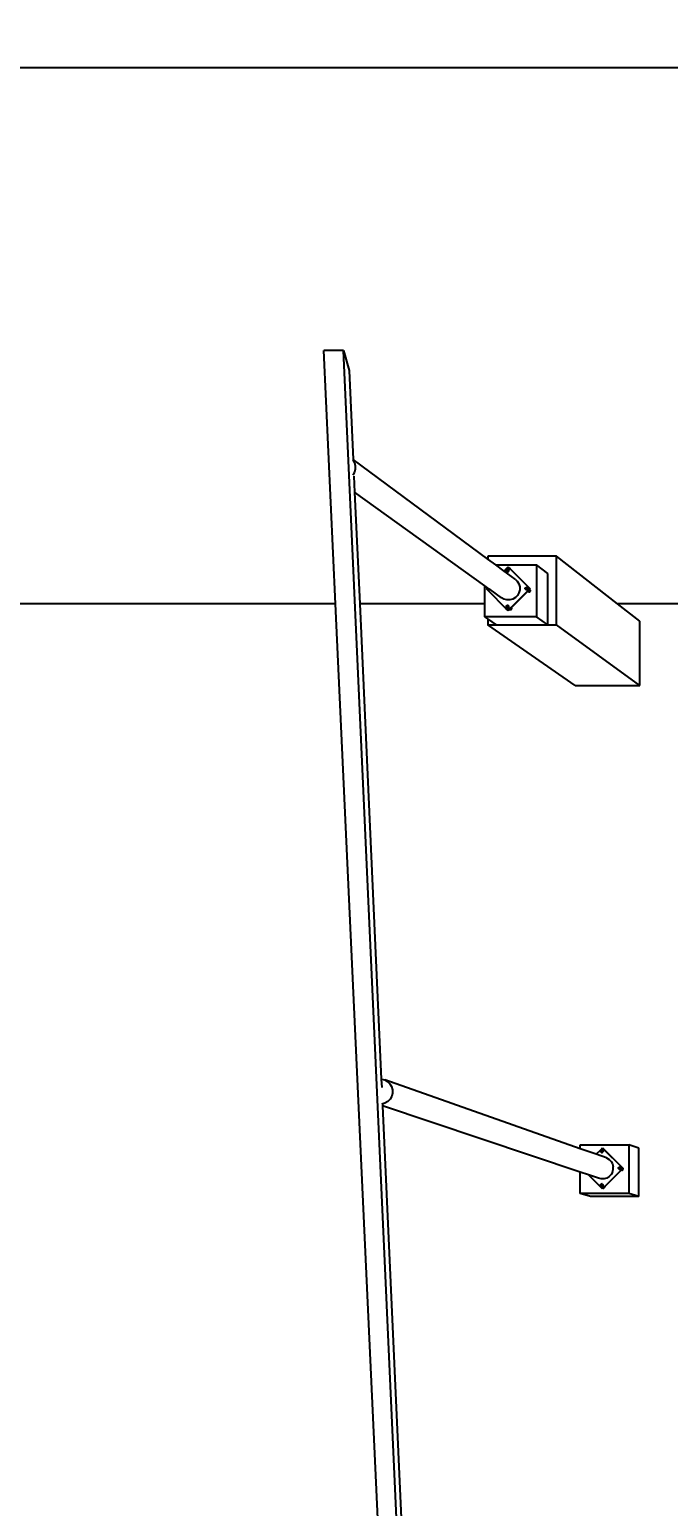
# Model space of a CAD drawing. Header units: inches. Extents: x -1152 to 1243, y -567 to 664.
# Drawn here: x -790 to -524, y 48 to 664 of the extents above; entities that cross this region are included whole.
import ezdxf

# ---------------------------------------------------------------- set-up
doc = ezdxf.new("R2010")
doc.units = ezdxf.units.IN
doc.header["$MEASUREMENT"] = 0
doc.dimstyles.get("Standard").update_dxf_attribs({"dimtxt": 24, "dimasz": 0.18, "dimexe": 0.18, "dimexo": 0.0625, "dimgap": 0.09, "dimtad": 0, "dimtih": 1, "dimtoh": 1, "dimdec": 4, "dimzin": 0, "dimdsep": 46, "dimtxsty": 'Standard', "dimcen": 0.09, "dimclrd": 1, "dimclre": 1, "dimclrt": 1, "dimadec": 0, "dimazin": 0, "dimtfac": 1, "dimtdec": 4, "dimtofl": 0, "dimtmove": 0, "dimatfit": 3, "dimfxl": 1, "dimtolj": 1, "dimtzin": 0, "dimarcsym": 0})

# ---------------------------------------------------------------- blocks, each defined once
blk = doc.blocks.new('*D2')
at = {"color": 1, "lineweight": -2, "transparency": 16777216}
for p, q in [((-970.13, 521.68), (-970.13, 647.97)), ((-969.95, 647.79), (-211.32, 647.79)), ((599.49, 647.79), (-159.14, 647.79)), ((599.67, 529.92), (599.67, 647.97))]:
    blk.add_line(p, q, dxfattribs=at)
at = {"color": 1, "transparency": 16777216}
for points in [[(-969.95, 647.82), (-969.95, 647.76), (-970.13, 647.79)], [(599.49, 647.82), (599.49, 647.76), (599.67, 647.79)]]:
    blk.add_solid(points, dxfattribs=at)
at = {"layer": 'Defpoints', "color": 0, "transparency": 16777216}
for p in [(599.67, 647.79), (599.67, 529.86), (-970.13, 521.62)]:
    blk.add_point(p, dxfattribs=at)
at = {"color": 1, "transparency": 16777216, "insert": (-185.23, 647.79), "char_height": 24, "attachment_point": 5}
blk.add_mtext("\\A1;97'", dxfattribs=at)

msp = doc.modelspace()

# ---------------------------------------------------------------- linework, layer by layer
for p, q in [((-658.96416, 529.8555), (-667.06693, 529.8555)), ((-662.20515, 424.37246), (-667.06693, 529.8555)), ((-609.04404, -566.54973), (-658.96416, 529.8555)), ((-658.96416, 529.8555), (-656.59835, 521.61805)), ((-656.59835, 521.61805), (-654.91553, 484.53462)), ((-655.05726, 484.3264), (-654.42257, 483.25798)), ((-654.91553, 484.53462), (-654.90083, 484.21074)), ((-598.84842, 443.05377), (-654.91553, 484.53462)), ((-654.42257, 483.25798), (-654.04296, 481.90855)), ((-654.02554, 480.50685), (-654.3715, 479.14841)), ((-654.04296, 481.90855), (-654.02554, 480.50685)), ((-654.3715, 479.14841), (-655.05726, 477.92579)), ((-654.6005, 477.59255), (-654.29607, 470.884)), ((-600.13649, 431.90641), (-654.29607, 470.884)), ((-654.29607, 470.884), (-652.18542, 424.37246)), ((-570.29792, 444.1898), (-598.84842, 444.1898)), ((-598.84842, 444.1898), (-598.84842, 443.05377)), ((-595.55624, 440.61808), (-598.84842, 443.05377)), ((-570.29792, 415.6393), (-570.29792, 444.1898)), ((-544.85433, 424.37246), (-570.29792, 444.1898)), ((-595.55624, 440.61808), (-578.5489, 440.61808)), ((-592.04958, 438.0237), (-595.55624, 440.61808)), ((-592.04958, 438.0237), (-591.14864, 438.92464)), ((-587.46839, 434.63433), (-592.04958, 438.0237)), ((-591.14864, 438.92464), (-590.34756, 439.72572)), ((-591.14864, 438.92464), (-590.91401, 438.7446)), ((-591.13074, 438.19744), (-591.11594, 438.30986)), ((-591.11594, 438.08502), (-591.13074, 438.19744)), ((-591.11594, 438.30986), (-591.07255, 438.41462)), ((-591.07255, 437.98026), (-591.11594, 438.08502)), ((-591.07255, 438.41462), (-591.00352, 438.50458)), ((-591.00352, 437.8903), (-591.07255, 437.98026)), ((-591.00352, 438.50458), (-590.91356, 438.57361)), ((-590.98578, 437.8767), (-591.00352, 437.8903)), ((-590.98578, 437.8767), (-590.95806, 437.84057)), ((-590.94966, 437.84898), (-590.98578, 437.8767)), ((-590.97965, 437.87199), (-590.95664, 437.842)), ((-590.94966, 437.84898), (-590.95806, 437.84057)), ((-590.95664, 437.842), (-590.95194, 437.83587)), ((-590.95194, 437.83587), (-590.94723, 437.82974)), ((-590.91356, 437.82128), (-590.94966, 437.84898)), ((-590.94723, 437.82974), (-590.85411, 437.75829)), ((-590.91401, 438.7446), (-590.64078, 438.63142)), ((-590.91356, 438.57361), (-590.8088, 438.617)), ((-590.84645, 437.77155), (-590.91356, 437.82128)), ((-590.90854, 437.8192), (-590.91356, 437.82128)), ((-590.84645, 437.77155), (-590.90854, 437.8192)), ((-590.8088, 437.77788), (-590.90854, 437.8192)), ((-590.85411, 437.75829), (-590.74567, 437.71337)), ((-590.7417, 437.72817), (-590.84645, 437.77155)), ((-590.8088, 438.617), (-590.69638, 438.6318)), ((-590.69638, 437.76308), (-590.8088, 437.77788)), ((-590.74567, 437.71337), (-590.6293, 437.69805)), ((-590.6293, 437.71337), (-590.7417, 437.72817)), ((-590.69638, 438.6318), (-590.58396, 438.617)), ((-590.58396, 437.77788), (-590.69638, 437.76308)), ((-590.64078, 438.63142), (-590.34756, 438.59282)), ((-590.51689, 437.72817), (-590.6293, 437.71337)), ((-590.6293, 437.69805), (-590.51292, 437.71337)), ((-590.6293, 437.71031), (-590.6293, 437.71337)), ((-590.6293, 437.69805), (-590.6293, 437.71031)), ((-590.58396, 438.617), (-590.52643, 438.59317)), ((-590.4792, 437.82128), (-590.58396, 437.77788)), ((-590.52376, 438.59282), (-590.52643, 438.59317)), ((-590.4792, 438.57361), (-590.52376, 438.59282)), ((-590.41531, 437.76912), (-590.51689, 437.72817)), ((-590.51292, 437.71337), (-590.40448, 437.75829)), ((-590.41214, 438.5238), (-590.4792, 438.57361)), ((-590.41531, 438.5479), (-590.4792, 438.57361)), ((-590.4792, 438.57361), (-590.41681, 438.52573)), ((-590.38924, 437.8903), (-590.4792, 437.82128)), ((-590.41681, 438.52573), (-590.41214, 438.5238)), ((-590.41681, 438.52573), (-590.38924, 438.50458)), ((-590.32219, 438.47644), (-590.41531, 438.5479)), ((-590.32219, 437.84057), (-590.41531, 437.76912)), ((-590.41214, 438.5238), (-590.32219, 438.45478)), ((-590.40448, 437.75829), (-590.31136, 437.82974)), ((-590.38924, 438.50458), (-590.32022, 438.41462)), ((-590.38172, 437.9001), (-590.38924, 437.8903)), ((-590.32022, 437.98026), (-590.38172, 437.9001)), ((-590.38172, 437.9001), (-590.32219, 437.84057)), ((-590.31507, 439.70151), (-590.34756, 439.72572)), ((-590.34756, 439.72572), (-589.54648, 438.92464)), ((-590.34756, 439.72572), (-590.34756, 438.59889)), ((-590.34756, 438.59282), (-590.05435, 438.63142)), ((-590.25074, 438.38332), (-590.32219, 438.47644)), ((-590.32219, 438.45478), (-590.25317, 438.36483)), ((-590.32219, 437.84057), (-590.25074, 437.93369)), ((-590.32022, 438.41462), (-590.27682, 438.30986)), ((-590.27682, 438.08502), (-590.32022, 437.98026)), ((-590.31507, 439.70151), (-589.51403, 438.90048)), ((-590.23991, 438.37249), (-590.31136, 438.46561)), ((-590.31136, 437.82974), (-590.23991, 437.92286)), ((-590.27682, 438.30986), (-590.26202, 438.19744)), ((-590.26202, 438.19744), (-590.27682, 438.08502)), ((-590.25317, 438.36483), (-590.20979, 438.26008)), ((-590.20582, 438.27488), (-590.25074, 438.38332)), ((-590.25074, 437.93369), (-590.21157, 438.02826)), ((-590.19499, 438.26405), (-590.23991, 438.37249)), ((-590.23991, 437.92286), (-590.19625, 438.02826)), ((-590.21157, 438.02826), (-590.20979, 438.03527)), ((-590.20979, 438.26008), (-590.19499, 438.14768)), ((-590.19499, 438.14768), (-590.20979, 438.03527)), ((-590.20979, 438.03527), (-590.20582, 438.04214)), ((-590.1905, 438.15851), (-590.20582, 438.27488)), ((-590.20582, 438.04214), (-590.1905, 438.15851)), ((-590.19625, 438.02826), (-590.19499, 438.0313)), ((-590.17967, 438.14768), (-590.19499, 438.26405)), ((-590.19499, 438.0313), (-590.17967, 438.14768)), ((-590.05435, 438.63142), (-589.78111, 438.7446)), ((-589.78111, 438.7446), (-589.54648, 438.92464)), ((-589.54648, 438.92464), (-582.06321, 431.44137)), ((-589.51403, 438.90048), (-589.54648, 438.92464)), ((-589.51403, 438.90048), (-582.03117, 431.41762)), ((-578.5489, 440.61808), (-578.5489, 419.03049)), ((-573.86673, 437.05217), (-578.5489, 440.61808)), ((-573.86673, 415.6393), (-573.86673, 437.05217)), ((-600.13649, 424.37246), (-600.13649, 431.90641)), ((-598.99115, 431.08213), (-600.13649, 431.90641)), ((-599.43299, 430.64029), (-598.99115, 431.08213)), ((-598.63191, 429.83921), (-599.43299, 430.64029)), ((-599.43299, 430.64029), (-598.37736, 430.64029)), ((-598.37743, 430.64045), (-598.99115, 431.08213)), ((-598.36326, 430.60626), (-598.37743, 430.64045)), ((-598.03733, 430.39569), (-598.37743, 430.64045)), ((-598.31317, 430.54097), (-598.36326, 430.60626)), ((-598.33869, 430.34707), (-598.31317, 430.54097)), ((-598.29423, 430.5163), (-598.31317, 430.54097)), ((-587.46839, 434.63433), (-586.56994, 433.75795)), ((-586.56994, 433.75795), (-585.92894, 432.67889)), ((-585.92894, 432.67889), (-585.58906, 431.4707)), ((-585.58906, 431.4707), (-585.57346, 430.21571)), ((-583.29578, 430.80863), (-583.28098, 430.92105)), ((-583.28098, 430.69621), (-583.29578, 430.80863)), ((-583.28098, 430.92105), (-583.23758, 431.02581)), ((-583.23758, 430.59146), (-583.28098, 430.69621)), ((-583.23758, 431.02581), (-583.16856, 431.11577)), ((-583.16856, 430.5015), (-583.23758, 430.59146)), ((-583.16856, 431.11577), (-583.0786, 431.1848)), ((-583.0786, 431.1848), (-582.97384, 431.22819)), ((-582.97384, 431.22819), (-582.86142, 431.24299)), ((-582.86142, 431.24299), (-582.749, 431.22819)), ((-582.749, 431.22819), (-582.69403, 431.20542)), ((-582.68969, 431.20485), (-582.69403, 431.20542)), ((-582.69403, 431.20542), (-582.64424, 431.1848)), ((-582.58124, 431.15993), (-582.68969, 431.20485)), ((-582.57807, 431.13583), (-582.64424, 431.1848)), ((-582.64424, 431.1848), (-582.58318, 431.13795)), ((-582.58318, 431.13795), (-582.57807, 431.13583)), ((-582.58318, 431.13795), (-582.55428, 431.11577)), ((-582.48812, 431.08848), (-582.58124, 431.15993)), ((-582.57807, 431.13583), (-582.48812, 431.06681)), ((-582.55428, 431.11577), (-582.48525, 431.02581)), ((-582.48525, 430.59146), (-582.55428, 430.5015)), ((-582.41667, 430.99536), (-582.48812, 431.08848)), ((-582.48812, 431.06681), (-582.4191, 430.97686)), ((-582.41667, 430.54573), (-582.48812, 430.45261)), ((-582.48525, 431.02581), (-582.44186, 430.92105)), ((-582.44186, 430.69621), (-582.48525, 430.59146)), ((-582.40583, 430.98452), (-582.47729, 431.07764)), ((-582.47729, 430.44177), (-582.40583, 430.53489)), ((-582.44186, 430.92105), (-582.42706, 430.80863)), ((-582.42706, 430.80863), (-582.44186, 430.69621)), ((-582.4191, 430.97686), (-582.37572, 430.87211)), ((-582.37175, 430.88691), (-582.41667, 430.99536)), ((-582.3908, 430.60817), (-582.41667, 430.54573)), ((-582.36092, 430.87608), (-582.40583, 430.98452)), ((-582.40583, 430.53489), (-582.36218, 430.64029)), ((-582.37768, 430.77211), (-582.39503, 430.64029)), ((-582.39503, 430.64029), (-582.3908, 430.60817)), ((-582.3775, 430.64029), (-582.3908, 430.60817)), ((-582.3908, 430.60817), (-582.35643, 430.34707)), ((-582.3775, 430.64029), (-582.38896, 430.64029)), ((-582.37572, 430.6473), (-582.3775, 430.64029)), ((-582.36218, 430.64029), (-582.3775, 430.64029)), ((-582.37572, 430.87211), (-582.37011, 430.82956)), ((-582.36092, 430.75971), (-582.37572, 430.6473)), ((-582.37572, 430.6473), (-582.37175, 430.65417)), ((-582.36716, 430.85202), (-582.37175, 430.88691)), ((-582.37175, 430.65417), (-582.35643, 430.77054)), ((-582.36716, 430.85202), (-582.37011, 430.82956)), ((-582.37011, 430.82956), (-582.36092, 430.75971)), ((-582.35643, 430.9335), (-582.36716, 430.85202)), ((-582.35643, 430.77054), (-582.36716, 430.85202)), ((-582.36218, 430.64029), (-582.36092, 430.64333)), ((-581.26213, 430.64029), (-582.36218, 430.64029)), ((-582.3456, 430.75971), (-582.36092, 430.87608)), ((-582.36092, 430.64333), (-582.3456, 430.75971)), ((-582.24325, 431.20674), (-582.35643, 430.9335)), ((-582.06321, 431.44137), (-582.24325, 431.20674)), ((-582.06321, 431.44137), (-581.26213, 430.64029)), ((-582.03117, 431.41762), (-582.06321, 431.44137)), ((-582.03117, 431.41762), (-581.23014, 430.61658)), ((-581.26213, 430.64029), (-581.52454, 430.37788)), ((-581.23014, 430.61658), (-581.49253, 430.35419)), ((-581.23014, 430.61658), (-581.26213, 430.64029)), ((-598.63191, 429.83921), (-598.45187, 430.07384)), ((-591.14864, 422.35594), (-598.63191, 429.83921)), ((-598.45187, 430.07384), (-598.33869, 430.34707)), ((-598.2382, 430.4733), (-598.29423, 430.5163)), ((-598.26679, 430.49524), (-598.24653, 430.46883)), ((-598.24653, 430.46883), (-598.24182, 430.4627)), ((-598.24182, 430.4627), (-598.23712, 430.45657)), ((-598.2382, 430.4733), (-598.22232, 430.45261)), ((-598.20428, 430.44727), (-598.2382, 430.4733)), ((-598.23712, 430.45657), (-598.144, 430.38512)), ((-598.22232, 430.45261), (-598.1292, 430.38115)), ((-598.13634, 430.39838), (-598.20428, 430.44727)), ((-598.19509, 430.44346), (-598.20428, 430.44727)), ((-598.13634, 430.39838), (-598.19509, 430.44346)), ((-598.09952, 430.40388), (-598.19509, 430.44346)), ((-598.144, 430.38512), (-598.03556, 430.3402)), ((-598.03159, 430.355), (-598.13634, 430.39838)), ((-598.02076, 430.33623), (-598.1292, 430.38115)), ((-598.03733, 430.39569), (-598.09952, 430.40388)), ((-597.96941, 430.34681), (-598.03733, 430.39569)), ((-598.03556, 430.3402), (-598.0279, 430.33919)), ((-597.96941, 430.34681), (-598.03159, 430.355)), ((-598.0279, 430.33919), (-597.94335, 430.32806)), ((-598.02076, 430.33623), (-597.93992, 430.32559)), ((-597.93992, 430.32559), (-597.96941, 430.34681)), ((-593.22674, 426.9336), (-597.93992, 430.32559)), ((-592.13208, 426.31962), (-593.22674, 426.9336)), ((-590.91582, 426.00987), (-592.13208, 426.31962)), ((-589.66083, 426.02546), (-590.91582, 426.00987)), ((-588.45264, 426.36535), (-589.66083, 426.02546)), ((-582.16237, 429.74004), (-589.11382, 422.7886)), ((-582.13033, 429.71639), (-589.08231, 422.76441)), ((-587.37358, 427.00635), (-588.45264, 426.36535)), ((-586.4972, 427.90479), (-587.37358, 427.00635)), ((-585.88321, 428.99944), (-586.4972, 427.90479)), ((-585.57346, 430.21571), (-585.88321, 428.99944)), ((-583.11568, 430.46092), (-583.16856, 430.5015)), ((-583.14529, 430.48364), (-583.12257, 430.45403)), ((-583.12257, 430.45403), (-583.12399, 430.45261)), ((-583.12399, 430.45261), (-583.11786, 430.4479)), ((-583.11568, 430.46092), (-583.12257, 430.45403)), ((-583.12257, 430.45403), (-583.11786, 430.4479)), ((-583.11786, 430.4479), (-583.03087, 430.38115)), ((-583.11786, 430.4479), (-583.11316, 430.44177)), ((-583.0786, 430.43247), (-583.11568, 430.46092)), ((-583.11316, 430.44177), (-583.02004, 430.37032)), ((-583.01238, 430.38359), (-583.0786, 430.43247)), ((-583.07314, 430.43021), (-583.0786, 430.43247)), ((-583.01238, 430.38359), (-583.07314, 430.43021)), ((-582.97384, 430.38908), (-583.07314, 430.43021)), ((-583.03087, 430.38115), (-582.92243, 430.33623)), ((-583.02004, 430.37032), (-582.9116, 430.3254)), ((-582.90763, 430.3402), (-583.01238, 430.38359)), ((-582.86142, 430.37428), (-582.97384, 430.38908)), ((-582.92243, 430.33623), (-582.80606, 430.32091)), ((-582.9116, 430.3254), (-582.79522, 430.31008)), ((-582.79522, 430.3254), (-582.90763, 430.3402)), ((-582.749, 430.38908), (-582.86142, 430.37428)), ((-582.80606, 430.32091), (-582.79522, 430.32234)), ((-582.79522, 430.3254), (-582.79522, 430.38299)), ((-582.68282, 430.3402), (-582.79522, 430.3254)), ((-582.79522, 430.32234), (-582.68969, 430.33623)), ((-582.79522, 430.32234), (-582.79522, 430.3254)), ((-582.79522, 430.31008), (-582.67885, 430.3254)), ((-582.79522, 430.31008), (-582.79522, 430.32234)), ((-582.64424, 430.43247), (-582.749, 430.38908)), ((-582.68969, 430.33623), (-582.68282, 430.3402)), ((-582.58124, 430.38115), (-582.68282, 430.3402)), ((-582.67885, 430.3254), (-582.57041, 430.37032)), ((-582.55428, 430.5015), (-582.64424, 430.43247)), ((-582.58124, 430.38115), (-582.48812, 430.45261)), ((-582.57041, 430.37032), (-582.47729, 430.44177)), ((-582.35643, 430.34707), (-582.24325, 430.07384)), ((-582.24325, 430.07384), (-582.06321, 429.83921)), ((-582.06321, 429.83921), (-582.16237, 429.74004)), ((-582.13033, 429.71639), (-582.16237, 429.74004)), ((-582.03117, 429.81555), (-582.13033, 429.71639)), ((-581.75015, 429.43575), (-582.13033, 429.71639)), ((-582.05536, 429.84706), (-582.06321, 429.83921)), ((-582.03117, 429.81555), (-582.06321, 429.83921)), ((-581.64678, 430.25564), (-582.05536, 429.84706)), ((-582.05536, 429.84706), (-582.03117, 429.81555)), ((-581.9672, 429.87952), (-582.03117, 429.81555)), ((-581.9672, 429.87952), (-581.97447, 429.82429)), ((-581.97447, 429.82429), (-581.9721, 429.80627)), ((-581.58107, 430.26565), (-581.9672, 429.87952)), ((-581.96144, 429.92327), (-581.9672, 429.87952)), ((-581.90034, 429.58169), (-581.84307, 429.50705)), ((-581.84307, 429.50705), (-581.75015, 429.43575)), ((-581.75015, 429.43575), (-581.64195, 429.39093)), ((-581.52454, 430.37788), (-581.64678, 430.25564)), ((-581.64195, 430.25764), (-581.64678, 430.25564)), ((-581.58107, 430.26565), (-581.64195, 430.25764)), ((-581.64195, 429.39093), (-581.52583, 429.37564)), ((-581.49253, 430.35419), (-581.58107, 430.26565)), ((-581.53948, 430.27113), (-581.58107, 430.26565)), ((-581.52583, 429.37564), (-581.40972, 429.39093)), ((-581.49253, 430.35419), (-581.52454, 430.37788)), ((-581.30151, 430.21282), (-581.49253, 430.35419)), ((-581.40972, 430.25764), (-581.42195, 430.25925)), ((-581.30151, 430.21282), (-581.40972, 430.25764)), ((-581.40972, 429.39093), (-581.30151, 429.43575)), ((-581.20859, 430.14152), (-581.30151, 430.21282)), ((-581.30151, 429.43575), (-581.20859, 429.50705)), ((-581.1373, 430.04861), (-581.20859, 430.14152)), ((-581.20859, 429.50705), (-581.1373, 429.59996)), ((-581.09248, 429.9404), (-581.1373, 430.04861)), ((-581.1373, 429.59996), (-581.11489, 429.65407)), ((-581.11489, 429.65407), (-581.09256, 429.70823)), ((-581.09256, 429.70823), (-581.07719, 429.82429)), ((-581.07719, 429.82429), (-581.09248, 429.9404)), ((-662.20515, 424.37246), (-809.66593, 424.37246)), ((-620.80275, -473.91114), (-662.20515, 424.37246)), ((-600.13649, 424.37246), (-652.18542, 424.37246)), ((-652.18542, 424.37246), (-643.20631, 226.50428)), ((-600.13649, 419.03049), (-600.13649, 424.37246)), ((-578.5489, 419.03049), (-600.13649, 419.03049)), ((-598.84842, 418.13114), (-600.13649, 419.03049)), ((-590.91401, 422.53598), (-591.14864, 422.35594)), ((-590.34756, 421.55486), (-591.14864, 422.35594)), ((-591.14157, 423.38156), (-591.12677, 423.49398)), ((-591.12677, 423.26914), (-591.14157, 423.38156)), ((-591.12677, 423.49398), (-591.08338, 423.59873)), ((-591.08338, 423.16438), (-591.12677, 423.26914)), ((-591.08338, 423.59873), (-591.01435, 423.68869)), ((-591.01435, 423.07442), (-591.08338, 423.16438)), ((-591.01435, 423.68869), (-590.92439, 423.75772)), ((-590.98734, 423.05369), (-591.01435, 423.07442)), ((-590.98734, 423.05369), (-590.95806, 423.01554)), ((-590.92439, 423.00539), (-590.98734, 423.05369)), ((-590.95806, 423.01554), (-590.86494, 422.94408)), ((-590.92439, 423.75772), (-590.81964, 423.80111)), ((-590.85728, 422.95735), (-590.92439, 423.00539)), ((-590.91461, 423.00134), (-590.92439, 423.00539)), ((-590.85728, 422.95735), (-590.91461, 423.00134)), ((-590.81964, 422.962), (-590.91461, 423.00134)), ((-590.64078, 422.64915), (-590.91401, 422.53598)), ((-590.86494, 422.94408), (-590.7565, 422.89916)), ((-590.75254, 422.91396), (-590.85728, 422.95735)), ((-590.81964, 423.80111), (-590.70722, 423.81591)), ((-590.70722, 422.9472), (-590.81964, 422.962)), ((-590.7565, 422.89916), (-590.64013, 422.88384)), ((-590.64013, 422.89916), (-590.75254, 422.91396)), ((-590.70722, 423.81591), (-590.5948, 423.80111)), ((-590.5948, 422.962), (-590.70722, 422.9472)), ((-590.34756, 422.68776), (-590.64078, 422.64915)), ((-590.64013, 422.89916), (-590.64013, 422.95603)), ((-590.52772, 422.91396), (-590.64013, 422.89916)), ((-590.64013, 422.88384), (-590.52376, 422.89916)), ((-590.64013, 422.88384), (-590.64013, 422.89916)), ((-590.5948, 423.80111), (-590.49004, 423.75772)), ((-590.49004, 423.00539), (-590.5948, 422.962)), ((-590.42298, 422.95735), (-590.52772, 422.91396)), ((-590.52376, 422.89916), (-590.41531, 422.94408)), ((-590.42298, 423.70959), (-590.49004, 423.75772)), ((-590.49004, 423.75772), (-590.43241, 423.7135)), ((-590.40008, 423.07442), (-590.49004, 423.00539)), ((-590.43241, 423.7135), (-590.42298, 423.70959)), ((-590.43241, 423.7135), (-590.40008, 423.68869)), ((-590.42298, 423.70959), (-590.33303, 423.64058)), ((-590.33303, 423.02637), (-590.42298, 422.95735)), ((-590.41531, 422.94408), (-590.32219, 423.01554)), ((-590.40008, 423.68869), (-590.33105, 423.59873)), ((-590.33105, 423.16438), (-590.40008, 423.07442)), ((-590.05435, 422.64915), (-590.34756, 422.68776)), ((-590.34292, 421.5595), (-590.34756, 421.55486)), ((-590.31507, 421.53165), (-590.34756, 421.55486)), ((-589.75374, 422.14868), (-590.34292, 421.5595)), ((-590.31507, 421.53165), (-590.34292, 421.5595)), ((-590.33303, 423.64058), (-590.26401, 423.55063)), ((-590.26401, 423.11632), (-590.33303, 423.02637)), ((-590.33105, 423.59873), (-590.28766, 423.49398)), ((-590.28766, 423.26914), (-590.33105, 423.16438)), ((-590.25074, 423.55829), (-590.32219, 423.65141)), ((-590.32219, 423.01554), (-590.25074, 423.10866)), ((-590.32219, 423.01554), (-590.32219, 421.55486)), ((-589.72128, 422.12544), (-590.31507, 421.53165)), ((-590.28766, 423.49398), (-590.27286, 423.38156)), ((-590.27286, 423.38156), (-590.28766, 423.26914)), ((-590.26401, 423.55063), (-590.22062, 423.44588)), ((-590.22062, 423.22107), (-590.26401, 423.11632)), ((-590.20582, 423.44985), (-590.25074, 423.55829)), ((-590.25074, 423.10866), (-590.20582, 423.2171)), ((-590.22062, 423.44588), (-590.20582, 423.33347)), ((-590.20582, 423.33347), (-590.22062, 423.22107)), ((-590.1905, 423.33347), (-590.20582, 423.44985)), ((-590.20582, 423.2171), (-590.1905, 423.33347)), ((-589.78111, 422.53598), (-590.05435, 422.64915)), ((-589.54648, 422.35594), (-589.78111, 422.53598)), ((-589.72774, 422.17468), (-589.75374, 422.14868)), ((-589.72128, 422.12544), (-589.75374, 422.14868)), ((-589.54648, 422.35594), (-589.72774, 422.17468)), ((-589.72774, 422.17468), (-589.70355, 422.14317)), ((-589.70355, 422.14317), (-589.72128, 422.12544)), ((-589.56702, 422.01502), (-589.72128, 422.12544)), ((-589.51403, 422.33269), (-589.70355, 422.14317)), ((-589.70355, 422.14317), (-589.65993, 422.08632)), ((-589.65993, 422.08632), (-589.56702, 422.01502)), ((-589.56702, 422.01502), (-589.45881, 421.9702)), ((-589.54554, 422.35687), (-589.54648, 422.35594)), ((-589.51403, 422.33269), (-589.54648, 422.35594)), ((-589.11382, 422.7886), (-589.54554, 422.35687)), ((-589.51403, 422.33269), (-589.54554, 422.35687)), ((-589.08231, 422.76441), (-589.51403, 422.33269)), ((-589.45881, 421.9702), (-589.34269, 421.95491)), ((-589.34269, 421.95491), (-589.22658, 421.9702)), ((-589.22658, 421.9702), (-589.11837, 422.01502)), ((-589.11837, 422.01502), (-589.02546, 422.08632)), ((-589.08231, 422.76441), (-589.11382, 422.7886)), ((-589.02546, 422.72079), (-589.08231, 422.76441)), ((-588.95416, 422.62787), (-589.02546, 422.72079)), ((-589.02546, 422.08632), (-588.95416, 422.17923)), ((-588.90934, 422.51967), (-588.95416, 422.62787)), ((-588.95416, 422.17923), (-588.90934, 422.28744)), ((-588.89405, 422.40355), (-588.90934, 422.51967)), ((-588.90934, 422.28744), (-588.89405, 422.40355)), ((-573.86673, 415.6393), (-578.5489, 419.03049)), ((-349.8408, 424.37246), (-544.85433, 424.37246)), ((-535.61995, 417.18005), (-544.85433, 424.37246)), ((-598.84842, 418.13114), (-598.84842, 415.6393)), ((-595.27961, 415.6393), (-598.84842, 418.13114)), ((-562.43438, 390.36562), (-598.84842, 415.6393)), ((-598.84842, 415.6393), (-595.27961, 415.6393)), ((-595.27961, 415.6393), (-573.86673, 415.6393)), ((-573.86673, 415.6393), (-570.29792, 415.6393)), ((-535.61995, 390.36562), (-570.29792, 415.6393)), ((-535.61995, 390.36562), (-535.61995, 417.18005)), ((-562.43438, 390.36562), (-535.61995, 390.36562)), ((-643.20631, 226.50428), (-643.13501, 226.50517)), ((-643.20631, 226.50428), (-643.04606, 222.97287)), ((-643.13501, 226.50517), (-641.80148, 226.16555)), ((-641.80148, 226.16555), (-640.60128, 225.49237)), ((-560.36638, 197.4685), (-641.80148, 226.16555)), ((-640.60128, 225.49237), (-639.61621, 224.53148)), ((-639.61621, 224.53148), (-638.9134, 223.34839)), ((-638.9134, 223.34839), (-638.54075, 222.0237)), ((-638.54075, 222.0237), (-638.52365, 220.64771)), ((-643.00511, 216.05345), (-643.04606, 216.05294)), ((-641.68043, 216.4261), (-643.00511, 216.05345)), ((-642.72717, 215.9458), (-642.70086, 215.36606)), ((-560.36638, 187.77616), (-642.70086, 215.36606)), ((-642.70086, 215.36606), (-631.84101, -23.94723)), ((-640.49733, 217.12891), (-641.68043, 216.4261)), ((-639.53645, 218.11398), (-640.49733, 217.12891)), ((-638.86326, 219.31417), (-639.53645, 218.11398)), ((-638.52365, 220.64771), (-638.86326, 219.31417)), ((-560.36638, 199.15057), (-540.10153, 199.15057)), ((-560.36638, 197.4685), (-560.36638, 199.15057)), ((-553.76732, 195.14304), (-560.36638, 197.4685)), ((-553.76732, 195.14304), (-551.84821, 197.06215)), ((-551.84821, 197.06215), (-551.09631, 197.81405)), ((-551.84821, 197.06215), (-551.62798, 196.89317)), ((-551.62798, 196.89317), (-551.37153, 196.78694)), ((-551.06784, 197.80383), (-551.09631, 197.81405)), ((-551.09631, 197.81405), (-550.34442, 197.06215)), ((-551.09631, 197.81405), (-551.09631, 196.75641)), ((-551.06784, 197.80383), (-550.31598, 197.05197)), ((-550.8211, 196.78694), (-550.56464, 196.89317)), ((-550.56464, 196.89317), (-550.34442, 197.06215)), ((-550.34442, 197.06215), (-543.32062, 190.03835)), ((-550.31598, 197.05197), (-550.34442, 197.06215)), ((-550.31598, 197.05197), (-543.29255, 190.02854)), ((-540.10153, 199.15057), (-540.10153, 178.88571)), ((-535.9963, 197.63686), (-540.10153, 199.15057)), ((-535.9963, 177.52603), (-535.9963, 197.63686)), ((-549.42136, 193.61156), (-553.76732, 195.14304)), ((-551.82721, 196.35383), (-551.81332, 196.45935)), ((-551.81332, 196.24831), (-551.82721, 196.35383)), ((-551.81332, 196.45935), (-551.77259, 196.55767)), ((-551.77259, 196.14999), (-551.81332, 196.24831)), ((-551.77259, 196.55767), (-551.70781, 196.64211)), ((-551.70781, 196.06555), (-551.77259, 196.14999)), ((-551.70781, 196.64211), (-551.62337, 196.7069)), ((-551.62337, 196.00076), (-551.70781, 196.06555)), ((-551.62337, 196.7069), (-551.52505, 196.74762)), ((-551.52505, 195.96004), (-551.62337, 196.00076)), ((-551.60565, 195.99343), (-551.57176, 195.96742)), ((-551.57176, 195.96742), (-551.46998, 195.92526)), ((-551.52505, 196.74762), (-551.41953, 196.76151)), ((-551.46626, 195.93915), (-551.52505, 195.96004)), ((-551.51279, 195.95842), (-551.52505, 195.96004)), ((-551.46626, 195.93915), (-551.51279, 195.95842)), ((-551.41953, 195.94614), (-551.51279, 195.95842)), ((-551.46998, 195.92526), (-551.36075, 195.91088)), ((-551.36075, 195.92526), (-551.46626, 195.93915)), ((-551.41953, 196.76151), (-551.4088, 196.7601)), ((-551.31401, 195.96004), (-551.41953, 195.94614)), ((-551.37092, 196.76509), (-551.4088, 196.7601)), ((-551.4088, 196.7601), (-551.31401, 196.74762)), ((-551.37153, 196.78694), (-551.09631, 196.75071)), ((-551.26169, 196.75071), (-551.37092, 196.76509)), ((-551.36075, 195.92526), (-551.36075, 195.95388)), ((-551.25524, 195.93915), (-551.36075, 195.92526)), ((-551.36075, 195.91088), (-551.25152, 195.92526)), ((-551.36075, 195.92238), (-551.36075, 195.92526)), ((-551.36075, 195.91088), (-551.36075, 195.92238)), ((-551.25524, 196.72665), (-551.31401, 196.74762)), ((-551.31401, 196.74762), (-551.26717, 196.72822)), ((-551.21569, 196.00076), (-551.31401, 195.96004)), ((-551.26717, 196.72822), (-551.25524, 196.72665)), ((-551.26717, 196.72822), (-551.21569, 196.7069)), ((-551.15991, 196.70855), (-551.26169, 196.75071)), ((-551.25524, 196.72665), (-551.15693, 196.68593)), ((-551.15991, 195.97759), (-551.25524, 195.93915)), ((-551.25152, 195.92526), (-551.14974, 195.96742)), ((-551.21569, 196.7069), (-551.13125, 196.64211)), ((-551.13125, 196.06555), (-551.21569, 196.00076)), ((-551.0725, 196.64148), (-551.15991, 196.70855)), ((-551.0725, 196.04465), (-551.15991, 195.97759)), ((-551.15693, 196.68593), (-551.0725, 196.62115)), ((-551.14974, 195.96742), (-551.06233, 196.03448)), ((-551.13125, 196.64211), (-551.06646, 196.55767)), ((-551.11482, 196.08697), (-551.13125, 196.06555)), ((-551.06646, 196.14999), (-551.11482, 196.08697)), ((-551.11482, 196.08697), (-551.0725, 196.04465)), ((-551.09631, 196.75071), (-550.8211, 196.78694)), ((-551.00544, 196.55408), (-551.0725, 196.64148)), ((-551.0725, 196.62115), (-551.00772, 196.53672)), ((-551.0725, 196.04465), (-551.00544, 196.13206)), ((-551.06646, 196.55767), (-551.02573, 196.45935)), ((-551.02573, 196.24831), (-551.06646, 196.14999)), ((-550.99527, 196.54391), (-551.06233, 196.63131)), ((-551.06233, 196.03448), (-550.99527, 196.12189)), ((-551.02573, 196.45935), (-551.01184, 196.35383)), ((-551.01184, 196.35383), (-551.02573, 196.24831)), ((-551.00772, 196.53672), (-550.967, 196.4384)), ((-550.96328, 196.45229), (-551.00544, 196.55408)), ((-551.00544, 196.13206), (-550.96867, 196.22081)), ((-550.95311, 196.44213), (-550.99527, 196.54391)), ((-550.99527, 196.12189), (-550.95429, 196.22081)), ((-550.96867, 196.22081), (-550.967, 196.22739)), ((-550.967, 196.4384), (-550.95311, 196.3329)), ((-550.95311, 196.3329), (-550.967, 196.22739)), ((-550.967, 196.22739), (-550.96328, 196.23384)), ((-550.9489, 196.34307), (-550.96328, 196.45229)), ((-550.96328, 196.23384), (-550.9489, 196.34307)), ((-550.95429, 196.22081), (-550.95311, 196.22367)), ((-550.93873, 196.3329), (-550.95311, 196.44213)), ((-550.95311, 196.22367), (-550.93873, 196.3329)), ((-549.42136, 193.61156), (-548.39392, 193.03527)), ((-548.39392, 193.03527), (-547.55064, 192.2127)), ((-547.55064, 192.2127), (-546.94899, 191.19989)), ((-546.94899, 191.19989), (-546.62998, 190.06588)), ((-560.36638, 178.88571), (-560.36638, 187.77616)), ((-556.97827, 186.64082), (-560.36638, 187.77616)), ((-551.84821, 181.51076), (-556.97827, 186.64082)), ((-552.77127, 185.23107), (-556.97827, 186.64082)), ((-551.62968, 184.94034), (-552.77127, 185.23107)), ((-550.45175, 184.95498), (-551.62968, 184.94034)), ((-549.31774, 185.27399), (-550.45175, 184.95498)), ((-543.29255, 188.52482), (-549.82001, 181.99736)), ((-543.32062, 188.53456), (-549.81428, 182.0409)), ((-548.30493, 185.87564), (-549.31774, 185.27399)), ((-547.48236, 186.71892), (-548.30493, 185.87564)), ((-546.90607, 187.74636), (-547.48236, 186.71892)), ((-546.90607, 187.74636), (-546.61534, 188.88795)), ((-546.61534, 188.88795), (-546.62998, 190.06588)), ((-544.47336, 189.41874), (-544.45947, 189.52425)), ((-544.45947, 189.31322), (-544.47336, 189.41874)), ((-544.45947, 189.52425), (-544.41874, 189.62258)), ((-544.41874, 189.21489), (-544.45947, 189.31322)), ((-544.41874, 189.62258), (-544.35396, 189.70701)), ((-544.35396, 189.13046), (-544.41874, 189.21489)), ((-544.35396, 189.70701), (-544.26952, 189.7718)), ((-544.26952, 189.06567), (-544.35396, 189.13046)), ((-544.26952, 189.7718), (-544.1712, 189.81253)), ((-544.24471, 189.0554), (-544.26952, 189.06567)), ((-544.25141, 189.05817), (-544.21869, 189.03306)), ((-544.24471, 189.0554), (-544.22886, 189.04323)), ((-544.1712, 189.02494), (-544.24471, 189.0554)), ((-544.22886, 189.04323), (-544.12708, 189.00107)), ((-544.21869, 189.03306), (-544.11691, 188.9909)), ((-544.1712, 189.81253), (-544.06568, 189.82642)), ((-544.11319, 189.00479), (-544.1712, 189.02494)), ((-544.15747, 189.02314), (-544.1712, 189.02494)), ((-544.11319, 189.00479), (-544.15747, 189.02314)), ((-544.06568, 189.01105), (-544.15747, 189.02314)), ((-544.12708, 189.00107), (-544.01785, 188.98669)), ((-544.11691, 188.9909), (-544.00768, 188.97652)), ((-544.00768, 188.9909), (-544.11319, 189.00479)), ((-544.06568, 189.82642), (-544.05815, 189.82543)), ((-543.96016, 189.02494), (-544.06568, 189.01105)), ((-544.01785, 189.83074), (-544.05815, 189.82543)), ((-544.05815, 189.82543), (-543.96016, 189.81253)), ((-543.90862, 189.81636), (-544.01785, 189.83074)), ((-544.01785, 188.98669), (-544.00768, 188.98803)), ((-544.00768, 188.9909), (-544.00768, 189.01869)), ((-543.90218, 189.00479), (-544.00768, 188.9909)), ((-544.00768, 188.98803), (-543.90862, 189.00107)), ((-544.00768, 188.98803), (-544.00768, 188.9909)), ((-544.00768, 188.97652), (-543.89846, 188.9909)), ((-544.00768, 188.97652), (-544.00768, 188.98803)), ((-543.90218, 189.7923), (-543.96016, 189.81253)), ((-543.96016, 189.81253), (-543.91557, 189.79406)), ((-543.86184, 189.06567), (-543.96016, 189.02494)), ((-543.91557, 189.79406), (-543.90218, 189.7923)), ((-543.91557, 189.79406), (-543.86184, 189.7718)), ((-543.80684, 189.7742), (-543.90862, 189.81636)), ((-543.90862, 189.00107), (-543.90218, 189.00479)), ((-543.90218, 189.7923), (-543.80386, 189.75157)), ((-543.80684, 189.04323), (-543.90218, 189.00479)), ((-543.89846, 188.9909), (-543.79667, 189.03306)), ((-543.86184, 189.7718), (-543.7774, 189.70701)), ((-543.7774, 189.13046), (-543.86184, 189.06567)), ((-543.71944, 189.70713), (-543.80684, 189.7742)), ((-543.80684, 189.04323), (-543.71944, 189.1103)), ((-543.80386, 189.75157), (-543.71944, 189.68679)), ((-543.79667, 189.03306), (-543.70927, 189.10013)), ((-543.7774, 189.70701), (-543.71261, 189.62258)), ((-543.71261, 189.21489), (-543.7774, 189.13046)), ((-543.65237, 189.61972), (-543.71944, 189.70713)), ((-543.71944, 189.68679), (-543.65466, 189.60237)), ((-543.65237, 189.1977), (-543.71944, 189.1103)), ((-543.71261, 189.62258), (-543.67188, 189.52425)), ((-543.67188, 189.31322), (-543.71261, 189.21489)), ((-543.6422, 189.60956), (-543.70927, 189.69696)), ((-543.70927, 189.10013), (-543.6422, 189.18753)), ((-543.67188, 189.52425), (-543.65799, 189.41874)), ((-543.65799, 189.41874), (-543.67188, 189.31322)), ((-543.65466, 189.60237), (-543.61393, 189.50405)), ((-543.61021, 189.51794), (-543.65237, 189.61972)), ((-543.62809, 189.25631), (-543.65237, 189.1977)), ((-543.60004, 189.50777), (-543.6422, 189.60956)), ((-543.6422, 189.18753), (-543.60123, 189.28646)), ((-543.60867, 189.46411), (-543.63206, 189.28646)), ((-543.63206, 189.28646), (-543.62809, 189.25631)), ((-543.61561, 189.28646), (-543.62809, 189.25631)), ((-543.62809, 189.25631), (-543.59583, 189.01124)), ((-543.61561, 189.28646), (-543.62636, 189.28646)), ((-543.61393, 189.29304), (-543.61561, 189.28646)), ((-543.60123, 189.28646), (-543.61561, 189.28646)), ((-543.61393, 189.50405), (-543.60867, 189.46411)), ((-543.60004, 189.39855), (-543.61393, 189.29304)), ((-543.61393, 189.29304), (-543.61021, 189.29949)), ((-543.6059, 189.48519), (-543.61021, 189.51794)), ((-543.61021, 189.29949), (-543.59583, 189.40871)), ((-543.6059, 189.48519), (-543.60867, 189.46411)), ((-543.60867, 189.46411), (-543.60004, 189.39855)), ((-543.59583, 189.56167), (-543.6059, 189.48519)), ((-543.59583, 189.40871), (-543.6059, 189.48519)), ((-543.60123, 189.28646), (-543.60004, 189.28932)), ((-542.56872, 189.28646), (-543.60123, 189.28646)), ((-543.58566, 189.39855), (-543.60004, 189.50777)), ((-543.60004, 189.28932), (-543.58566, 189.39855)), ((-543.4896, 189.81813), (-543.59583, 189.56167)), ((-543.59583, 189.01124), (-543.4896, 188.75479)), ((-543.32062, 190.03835), (-543.4896, 189.81813)), ((-543.4896, 188.75479), (-543.32062, 188.53456)), ((-543.32062, 190.03835), (-542.56872, 189.28646)), ((-543.29255, 190.02854), (-543.32062, 190.03835)), ((-543.30896, 188.54621), (-543.32062, 188.53456)), ((-543.29255, 188.52482), (-543.32062, 188.53456)), ((-543.18228, 188.6729), (-543.30896, 188.54621)), ((-543.30896, 188.54621), (-543.29255, 188.52482)), ((-543.29255, 190.02854), (-542.54069, 189.27668)), ((-543.15422, 188.66315), (-543.29255, 188.52482)), ((-543.16046, 188.69472), (-543.18228, 188.6729)), ((-543.15422, 188.66315), (-543.18228, 188.6729)), ((-542.57263, 189.28255), (-543.16046, 188.69472)), ((-543.16046, 188.69472), (-543.13907, 188.6783)), ((-543.13907, 188.6783), (-543.15422, 188.66315)), ((-543.00505, 188.61134), (-543.15422, 188.66315)), ((-542.55621, 189.26115), (-543.13907, 188.6783)), ((-543.13907, 188.6783), (-543.10663, 188.65341)), ((-543.10663, 188.65341), (-543.00505, 188.61134)), ((-543.00505, 188.61134), (-542.89605, 188.59699)), ((-542.89605, 188.59699), (-542.78723, 188.6114)), ((-542.78723, 188.6114), (-542.68548, 188.65335)), ((-542.68548, 188.65335), (-542.59825, 188.72034)), ((-542.59825, 188.72034), (-542.53132, 188.80756)), ((-542.56872, 189.28646), (-542.57263, 189.28255)), ((-542.55621, 189.26115), (-542.57263, 189.28255)), ((-542.54069, 189.27668), (-542.56872, 189.28646)), ((-542.54069, 189.27668), (-542.55621, 189.26115)), ((-542.53132, 189.22872), (-542.55621, 189.26115)), ((-542.48925, 189.12714), (-542.53132, 189.22872)), ((-542.53132, 188.80756), (-542.48925, 188.90914)), ((-542.4749, 189.01814), (-542.48925, 189.12714)), ((-542.48925, 188.90914), (-542.4749, 189.01814)), ((-556.10713, 177.52603), (-560.36638, 178.88571)), ((-540.10153, 178.88571), (-560.36638, 178.88571)), ((-551.62798, 181.67975), (-551.84821, 181.51076)), ((-551.09631, 180.75886), (-551.84821, 181.51076)), ((-551.83738, 182.44772), (-551.82349, 182.55324)), ((-551.82349, 182.34221), (-551.83738, 182.44772)), ((-551.82349, 182.55324), (-551.78276, 182.65157)), ((-551.78276, 182.24388), (-551.82349, 182.34221)), ((-551.78276, 182.65157), (-551.71798, 182.736)), ((-551.71798, 182.15945), (-551.78276, 182.24388)), ((-551.71798, 182.736), (-551.63354, 182.80079)), ((-551.63354, 182.09466), (-551.71798, 182.15945)), ((-551.63354, 182.80079), (-551.53521, 182.84152)), ((-551.61162, 182.08558), (-551.63354, 182.09466)), ((-551.37153, 181.78597), (-551.62798, 181.67975)), ((-551.61162, 182.08558), (-551.58193, 182.06279)), ((-551.53521, 182.05393), (-551.61162, 182.08558)), ((-551.58193, 182.06279), (-551.48015, 182.02063)), ((-551.53521, 182.84152), (-551.4297, 182.85541)), ((-551.47642, 182.03452), (-551.53521, 182.05393)), ((-551.51771, 182.05162), (-551.53521, 182.05393)), ((-551.47642, 182.03452), (-551.51771, 182.05162)), ((-551.4297, 182.04004), (-551.51771, 182.05162)), ((-551.48015, 182.02063), (-551.37092, 182.00625)), ((-551.37092, 182.02063), (-551.47642, 182.03452)), ((-551.4297, 182.85541), (-551.32418, 182.84152)), ((-551.32418, 182.05393), (-551.4297, 182.04004)), ((-551.09631, 181.82221), (-551.37153, 181.78597)), ((-551.37092, 182.02063), (-551.37092, 182.04778)), ((-551.26541, 182.03452), (-551.37092, 182.02063)), ((-551.37092, 182.00625), (-551.26169, 182.02063)), ((-551.37092, 182.00625), (-551.37092, 182.02063)), ((-551.26541, 182.82203), (-551.32418, 182.84152)), ((-551.32418, 182.84152), (-551.28259, 182.82429)), ((-551.22586, 182.09466), (-551.32418, 182.05393)), ((-551.28259, 182.82429), (-551.26541, 182.82203)), ((-551.28259, 182.82429), (-551.22586, 182.80079)), ((-551.26541, 182.82203), (-551.1671, 182.7813)), ((-551.1671, 182.07525), (-551.26541, 182.03452)), ((-551.26169, 182.02063), (-551.15991, 182.06279)), ((-551.22586, 182.80079), (-551.14142, 182.736)), ((-551.14142, 182.15945), (-551.22586, 182.09466)), ((-551.1671, 182.7813), (-551.08267, 182.71652)), ((-551.08267, 182.14003), (-551.1671, 182.07525)), ((-551.15991, 182.06279), (-551.0725, 182.12986)), ((-551.14142, 182.736), (-551.07663, 182.65157)), ((-551.07663, 182.24388), (-551.14142, 182.15945)), ((-550.8211, 181.78597), (-551.09631, 181.82221)), ((-551.08675, 180.76843), (-551.09631, 180.75886)), ((-551.06784, 180.74953), (-551.09631, 180.75886)), ((-550.34442, 181.51076), (-551.08675, 180.76843)), ((-551.06784, 180.74953), (-551.08675, 180.76843)), ((-551.08267, 182.71652), (-551.01789, 182.6321)), ((-551.01789, 182.22445), (-551.08267, 182.14003)), ((-551.07663, 182.65157), (-551.0359, 182.55324)), ((-551.0359, 182.34221), (-551.07663, 182.24388)), ((-551.00544, 182.63929), (-551.0725, 182.72669)), ((-551.0725, 182.12986), (-551.00544, 182.21726)), ((-551.0725, 182.12986), (-551.0725, 180.75886)), ((-550.31598, 181.50138), (-551.06784, 180.74953)), ((-551.0359, 182.55324), (-551.02201, 182.44772)), ((-551.02201, 182.44772), (-551.0359, 182.34221)), ((-551.01789, 182.6321), (-550.97717, 182.53378)), ((-550.97717, 182.32277), (-551.01789, 182.22445)), ((-550.96328, 182.5375), (-551.00544, 182.63929)), ((-551.00544, 182.21726), (-550.96328, 182.31905)), ((-550.97717, 182.53378), (-550.96328, 182.42827)), ((-550.96328, 182.42827), (-550.97717, 182.32277)), ((-550.9489, 182.42827), (-550.96328, 182.5375)), ((-550.96328, 182.31905), (-550.9489, 182.42827)), ((-550.56464, 181.67975), (-550.8211, 181.78597)), ((-550.34442, 181.51076), (-550.56464, 181.67975)), ((-550.33738, 181.5178), (-550.34442, 181.51076)), ((-550.31598, 181.50138), (-550.34442, 181.51076)), ((-550.22276, 181.63242), (-550.33738, 181.5178)), ((-550.31598, 181.50138), (-550.33738, 181.5178)), ((-550.17922, 181.63815), (-550.31598, 181.50138)), ((-549.81428, 182.0409), (-550.22276, 181.63242)), ((-550.22276, 181.63242), (-550.17922, 181.63815)), ((-549.82001, 181.99736), (-550.17922, 181.63815)), ((-550.17922, 181.63815), (-550.12495, 181.64529)), ((-550.12495, 181.64529), (-550.02338, 181.68737)), ((-550.02338, 181.68737), (-549.93616, 181.7543)), ((-549.93616, 181.7543), (-549.86923, 181.84152)), ((-549.86923, 181.84152), (-549.82715, 181.94309)), ((-549.82715, 181.94309), (-549.82001, 181.99736)), ((-549.82001, 181.99736), (-549.81428, 182.0409)), ((-535.9963, 177.52603), (-540.10153, 178.88571)), ((-535.9963, 177.52603), (-556.10713, 177.52603))]:
    msp.add_line(p, q)

# ---------------------------------------------------------------- dimensions: what is measured, and where the dimension line sits
dim = msp.add_linear_dim(base=(599.6665, 647.79372), p1=(-970.12633, 521.61805), p2=(599.6665, 529.8555), text="97'", dimstyle='Standard')
dim.commit()
dim.dimension.update_dxf_attribs({"geometry": '*D2', "text_midpoint": (-185.22991, 647.79372)})

doc.saveas('drawing.dxf')
